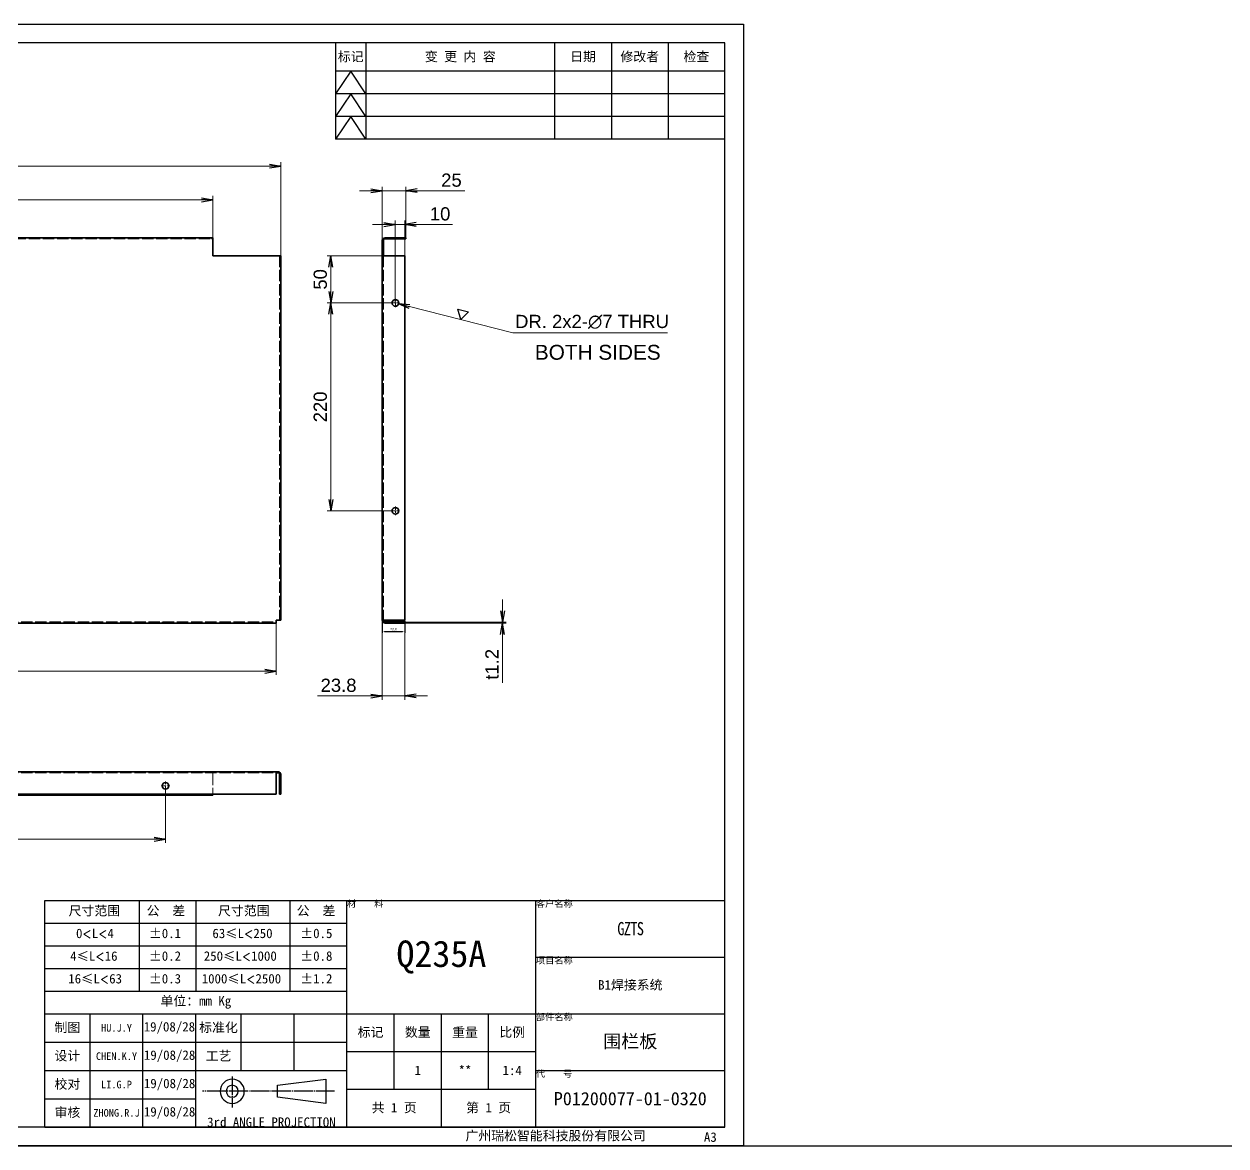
# Model space of a CAD drawing. Header units: millimetres. Extents: x -1727 to 307751, y -105919 to 6637.
# Drawn here: x 327 to 1600, y -21091 to -19903 of the extents above; entities that cross this region are included whole.
import ezdxf

# ---------------------------------------------------------------- set-up
doc = ezdxf.new("R2010")
doc.units = ezdxf.units.MM
for name, pattern in [('CENTER-HOKUTO', [23, 20, -1, 1, -1]), ('DASHDOT', [18.5, 12, -3, 0.5, -3]), ('DASHED', [15, 12, -3]), ('HIDDEN-HOKUTO', [3.8, 2.5, -1.3])]:
    doc.linetypes.add(name, pattern=pattern)
doc.layers.add('A3', color=7, linetype='Continuous', plot=False)
for name, color, linetype in [('AM_7', 2, 'CENTER-HOKUTO'), ('AM_HID', 1, 'HIDDEN-HOKUTO'), ('AM_VIS', 7, 'Continuous'), ('TITLE_FRAME', 7, 'Continuous'), ('WORD_DIM', 253, 'Continuous')]:
    doc.layers.add(name, color=color, linetype=linetype)
doc.layers.add('SOLID LINE', color=7, linetype='Continuous', lineweight=30)
doc.styles.get("Standard").update_dxf_attribs({"font": 'arial.ttf'})
doc.dimstyles.new('ISO-25', dxfattribs={"dimtxt": 2.5, "dimasz": 2.5, "dimexe": 1.25, "dimexo": 0.625, "dimtad": 1, "dimtxsty": 'Standard', "dimcen": 2.5, "dimadec": 0, "dimazin": 0, "dimtfac": 1, "dimtmove": 0, "dimatfit": 3, "dimfxl": 0, "dimarcsym": 0})
doc.dimstyles.new('STANDARD 1-4', dxfattribs={"dimscale": 4, "dimtxt": 3.5, "dimasz": 3, "dimexe": 1, "dimexo": 0, "dimgap": 1, "dimtad": 3, "dimdsep": 46, "dimtxsty": 'Standard', "dimblk1": 'OPEN', "dimblk2": 'OPEN', "dimsah": 1, "dimcen": 0, "dimclrd": 256, "dimclre": 256, "dimclrt": 3, "dimazin": 2, "dimtfac": 1, "dimtmove": 0, "dimatfit": 3, "dimldrblk": 'OPEN', "dimfxl": 0, "dimtolj": 1, "dimtzin": 0, "dimlwd": 13, "dimlwe": 13, "dimarcsym": 0})
doc.dimstyles.new('STANDARD 1-4$3', dxfattribs={"dimscale": 4, "dimtxt": 3.5, "dimasz": 3, "dimexe": 1, "dimexo": 0, "dimgap": 1, "dimtad": 3, "dimtoh": 1, "dimdsep": 46, "dimtxsty": 'Standard', "dimblk1": 'OPEN', "dimblk2": 'OPEN', "dimsah": 1, "dimcen": 0, "dimclrd": 256, "dimclre": 256, "dimclrt": 3, "dimazin": 2, "dimtfac": 1, "dimtmove": 0, "dimatfit": 3, "dimldrblk": 'OPEN', "dimfxl": 0, "dimtolj": 1, "dimtzin": 0, "dimlwd": 13, "dimlwe": 13, "dimarcsym": 0})

# ---------------------------------------------------------------- blocks, each defined once
blk = doc.blocks.new('_OPEN')
at = {"color": 0}
for p, q in [((-1, 0.17), (0, 0)), ((-1, -0.17), (0, 0)), ((0, 0), (-1, 0))]:
    blk.add_line(p, q, dxfattribs=at)
blk = doc.blocks.new('*D606')
at = {"layer": 'DEFPOINTS', "color": 0, "linetype": 'Continuous', "ltscale": 5, "transparency": 16777216}
for p in [(526.8, -20088.7), (-179.2, -20129), (526.8, -20129)]:
    blk.add_point(p, dxfattribs=at)
at = {"layer": 'WORD_DIM', "linetype": 'Continuous', "lineweight": 13, "ltscale": 5, "transparency": 16777216}
for p, q in [((-179.2, -20129), (-179.2, -20084.7)), ((-167.2, -20088.7), (514.8, -20088.7)), ((526.8, -20129), (526.8, -20084.7))]:
    blk.add_line(p, q, dxfattribs=at)
at = {"layer": 'WORD_DIM', "linetype": 'Continuous', "lineweight": 13, "ltscale": 5, "transparency": 16777216, "xscale": 12, "yscale": 12, "zscale": 12, "rotation": 180}
blk.add_blockref('_OPEN', (-179.2, -20088.7), dxfattribs=at)
at = {"layer": 'WORD_DIM', "linetype": 'Continuous', "lineweight": 13, "ltscale": 5, "transparency": 16777216, "xscale": 12, "yscale": 12, "zscale": 12}
blk.add_blockref('_OPEN', (526.8, -20088.7), dxfattribs=at)
at = {"layer": 'WORD_DIM', "color": 3, "linetype": 'Continuous', "ltscale": 5, "transparency": 16777216, "insert": (173.8, -20077.6), "char_height": 14, "attachment_point": 5}
blk.add_mtext('\\A1;706', dxfattribs=at)
blk = doc.blocks.new('*D607')
at = {"layer": 'DEFPOINTS', "color": 0, "linetype": 'Continuous', "ltscale": 5, "transparency": 16777216}
for p in [(598.8, -20053), (-251.2, -20148), (598.8, -20148)]:
    blk.add_point(p, dxfattribs=at)
at = {"layer": 'WORD_DIM', "linetype": 'Continuous', "lineweight": 13, "ltscale": 5, "transparency": 16777216}
for p, q in [((-251.2, -20148), (-251.2, -20049)), ((-239.2, -20053), (586.8, -20053)), ((598.8, -20148), (598.8, -20049))]:
    blk.add_line(p, q, dxfattribs=at)
at = {"layer": 'WORD_DIM', "linetype": 'Continuous', "lineweight": 13, "ltscale": 5, "transparency": 16777216, "xscale": 12, "yscale": 12, "zscale": 12, "rotation": 180}
blk.add_blockref('_OPEN', (-251.2, -20053), dxfattribs=at)
at = {"layer": 'WORD_DIM', "linetype": 'Continuous', "lineweight": 13, "ltscale": 5, "transparency": 16777216, "xscale": 12, "yscale": 12, "zscale": 12}
blk.add_blockref('_OPEN', (598.8, -20053), dxfattribs=at)
at = {"layer": 'WORD_DIM', "color": 3, "linetype": 'Continuous', "ltscale": 5, "transparency": 16777216, "insert": (173.8, -20041.9), "char_height": 14, "attachment_point": 5}
blk.add_mtext('\\A1;850', dxfattribs=at)
blk = doc.blocks.new('*D609')
at = {"layer": 'DEFPOINTS', "color": 0, "linetype": 'Continuous', "ltscale": 5, "transparency": 16777216}
for p in [(-246.2, -20537), (593.8, -20537), (593.8, -20587.8)]:
    blk.add_point(p, dxfattribs=at)
at = {"layer": 'WORD_DIM', "linetype": 'Continuous', "lineweight": 13, "ltscale": 5, "transparency": 16777216}
for p, q in [((-246.2, -20537), (-246.2, -20591.8)), ((593.8, -20537), (593.8, -20591.8)), ((-234.2, -20587.8), (581.8, -20587.8))]:
    blk.add_line(p, q, dxfattribs=at)
at = {"layer": 'WORD_DIM', "linetype": 'Continuous', "lineweight": 13, "ltscale": 5, "transparency": 16777216, "xscale": 12, "yscale": 12, "zscale": 12, "rotation": 180}
blk.add_blockref('_OPEN', (-246.2, -20587.8), dxfattribs=at)
at = {"layer": 'WORD_DIM', "linetype": 'Continuous', "lineweight": 13, "ltscale": 5, "transparency": 16777216, "xscale": 12, "yscale": 12, "zscale": 12}
blk.add_blockref('_OPEN', (593.8, -20587.8), dxfattribs=at)
at = {"layer": 'WORD_DIM', "color": 3, "linetype": 'Continuous', "ltscale": 5, "transparency": 16777216, "insert": (173.8, -20576.7), "char_height": 14, "attachment_point": 5}
blk.add_mtext('\\A1;840', dxfattribs=at)
blk = doc.blocks.new('*D611')
at = {"layer": 'DEFPOINTS', "color": 0, "linetype": 'Continuous', "ltscale": 5, "transparency": 16777216}
for p in [(706.3, -20079.1), (706.3, -20132), (731.3, -20129)]:
    blk.add_point(p, dxfattribs=at)
at = {"layer": 'WORD_DIM', "linetype": 'Continuous', "lineweight": 13, "ltscale": 5, "transparency": 16777216}
for p, q in [((694.3, -20079.1), (682.3, -20079.1)), ((706.3, -20132), (706.3, -20075.1)), ((706.3, -20079.1), (731.3, -20079.1)), ((731.3, -20129), (731.3, -20075.1)), ((743.3, -20079.1), (793.7, -20079.1))]:
    blk.add_line(p, q, dxfattribs=at)
at = {"layer": 'WORD_DIM', "linetype": 'Continuous', "lineweight": 13, "ltscale": 5, "transparency": 16777216, "xscale": 12, "yscale": 12, "zscale": 12}
blk.add_blockref('_OPEN', (706.3, -20079.1), dxfattribs=at)
at = {"layer": 'WORD_DIM', "linetype": 'Continuous', "lineweight": 13, "ltscale": 5, "transparency": 16777216, "xscale": 12, "yscale": 12, "zscale": 12, "rotation": 180}
blk.add_blockref('_OPEN', (731.3, -20079.1), dxfattribs=at)
at = {"layer": 'WORD_DIM', "color": 3, "linetype": 'Continuous', "ltscale": 5, "transparency": 16777216, "insert": (779.5, -20068), "char_height": 14, "attachment_point": 5}
blk.add_mtext('\\A1;25', dxfattribs=at)
blk = doc.blocks.new('*D612')
at = {"layer": 'DEFPOINTS', "color": 0, "linetype": 'Continuous', "ltscale": 5, "transparency": 16777216}
for p in [(706.3, -20531.4), (730.1, -20537), (706.3, -20614.1)]:
    blk.add_point(p, dxfattribs=at)
at = {"layer": 'WORD_DIM', "linetype": 'Continuous', "lineweight": 13, "ltscale": 5, "transparency": 16777216}
for p, q in [((706.3, -20531.4), (706.3, -20618.1)), ((730.1, -20537), (730.1, -20618.1)), ((694.3, -20614.1), (637.7, -20614.1)), ((730.1, -20614.1), (706.3, -20614.1)), ((742.1, -20614.1), (754.1, -20614.1))]:
    blk.add_line(p, q, dxfattribs=at)
at = {"layer": 'WORD_DIM', "linetype": 'Continuous', "lineweight": 13, "ltscale": 5, "transparency": 16777216, "xscale": 12, "yscale": 12, "zscale": 12}
blk.add_blockref('_OPEN', (706.3, -20614.1), dxfattribs=at)
at = {"layer": 'WORD_DIM', "linetype": 'Continuous', "lineweight": 13, "ltscale": 5, "transparency": 16777216, "xscale": 12, "yscale": 12, "zscale": 12, "rotation": 180}
blk.add_blockref('_OPEN', (730.1, -20614.1), dxfattribs=at)
at = {"layer": 'WORD_DIM', "color": 3, "linetype": 'Continuous', "ltscale": 5, "transparency": 16777216, "insert": (660, -20602.9), "char_height": 14, "attachment_point": 5}
blk.add_mtext('\\A1;23.8', dxfattribs=at)
blk = doc.blocks.new('*D613')
at = {"layer": 'DEFPOINTS', "color": 0, "linetype": 'Continuous', "ltscale": 5, "transparency": 16777216}
for p in [(730.1, -20535.8), (730.1, -20537), (833.6, -20537)]:
    blk.add_point(p, dxfattribs=at)
at = {"layer": 'WORD_DIM', "linetype": 'Continuous', "lineweight": 13, "ltscale": 5, "transparency": 16777216}
for p, q in [((833.6, -20523.8), (833.6, -20511.8)), ((730.1, -20535.8), (837.6, -20535.8)), ((730.1, -20537), (837.6, -20537)), ((833.6, -20535.8), (833.6, -20537)), ((833.6, -20549), (833.6, -20600.2))]:
    blk.add_line(p, q, dxfattribs=at)
at = {"layer": 'WORD_DIM', "linetype": 'Continuous', "lineweight": 13, "ltscale": 5, "transparency": 16777216, "xscale": 12, "yscale": 12, "zscale": 12}
for p, rotation in [((833.6, -20535.8), 270), ((833.6, -20537), 90)]:
    blk.add_blockref('_OPEN', p, dxfattribs=dict(at, rotation=rotation))
at = {"layer": 'WORD_DIM', "color": 3, "linetype": 'Continuous', "ltscale": 5, "transparency": 16777216, "insert": (822.5, -20580.6), "char_height": 14, "attachment_point": 5, "rotation": 90}
blk.add_mtext('\\A1;t1.2', dxfattribs=at)
blk = doc.blocks.new('*D614')
at = {"layer": 'DEFPOINTS', "color": 0, "linetype": 'Continuous', "ltscale": 5, "transparency": 16777216}
for p in [(707.5, -20148), (651.8, -20198), (720.1, -20198)]:
    blk.add_point(p, dxfattribs=at)
at = {"layer": 'WORD_DIM', "linetype": 'Continuous', "lineweight": 13, "ltscale": 5, "transparency": 16777216}
for p, q in [((707.5, -20148), (647.8, -20148)), ((651.8, -20160), (651.8, -20186)), ((720.1, -20198), (647.8, -20198))]:
    blk.add_line(p, q, dxfattribs=at)
at = {"layer": 'WORD_DIM', "linetype": 'Continuous', "lineweight": 13, "ltscale": 5, "transparency": 16777216, "xscale": 12, "yscale": 12, "zscale": 12}
for p, rotation in [((651.8, -20148), 90), ((651.8, -20198), 270)]:
    blk.add_blockref('_OPEN', p, dxfattribs=dict(at, rotation=rotation))
at = {"layer": 'WORD_DIM', "color": 3, "linetype": 'Continuous', "ltscale": 5, "transparency": 16777216, "insert": (640.7, -20173), "char_height": 14, "attachment_point": 5, "rotation": 90}
blk.add_mtext('\\A1;50', dxfattribs=at)
blk = doc.blocks.new('*D615')
at = {"layer": 'DEFPOINTS', "color": 0, "linetype": 'Continuous', "ltscale": 5, "transparency": 16777216}
for p in [(720.1, -20198), (651.8, -20418), (720.1, -20418)]:
    blk.add_point(p, dxfattribs=at)
at = {"layer": 'WORD_DIM', "linetype": 'Continuous', "lineweight": 13, "ltscale": 5, "transparency": 16777216}
for p, q in [((720.1, -20198), (647.8, -20198)), ((651.8, -20210), (651.8, -20406)), ((720.1, -20418), (647.8, -20418))]:
    blk.add_line(p, q, dxfattribs=at)
at = {"layer": 'WORD_DIM', "linetype": 'Continuous', "lineweight": 13, "ltscale": 5, "transparency": 16777216, "xscale": 12, "yscale": 12, "zscale": 12}
for p, rotation in [((651.8, -20198), 90), ((651.8, -20418), 270)]:
    blk.add_blockref('_OPEN', p, dxfattribs=dict(at, rotation=rotation))
at = {"layer": 'WORD_DIM', "color": 3, "linetype": 'Continuous', "ltscale": 5, "transparency": 16777216, "insert": (640.7, -20308), "char_height": 14, "attachment_point": 5, "rotation": 90}
blk.add_mtext('\\A1;220', dxfattribs=at)
blk = doc.blocks.new('*D616')
at = {"layer": 'DEFPOINTS', "color": 0, "linetype": 'Continuous', "ltscale": 5, "transparency": 16777216}
for p in [(730.1, -20114.8), (730.1, -20148), (720.1, -20198)]:
    blk.add_point(p, dxfattribs=at)
at = {"layer": 'WORD_DIM', "linetype": 'Continuous', "lineweight": 13, "ltscale": 5, "transparency": 16777216}
for p, q in [((708.1, -20114.8), (696.1, -20114.8)), ((720.1, -20198), (720.1, -20110.8)), ((720.1, -20114.8), (730.1, -20114.8)), ((730.1, -20148), (730.1, -20110.8)), ((742.1, -20114.8), (780.8, -20114.8))]:
    blk.add_line(p, q, dxfattribs=at)
at = {"layer": 'WORD_DIM', "linetype": 'Continuous', "lineweight": 13, "ltscale": 5, "transparency": 16777216, "xscale": 12, "yscale": 12, "zscale": 12}
blk.add_blockref('_OPEN', (720.1, -20114.8), dxfattribs=at)
at = {"layer": 'WORD_DIM', "linetype": 'Continuous', "lineweight": 13, "ltscale": 5, "transparency": 16777216, "xscale": 12, "yscale": 12, "zscale": 12, "rotation": 180}
blk.add_blockref('_OPEN', (730.1, -20114.8), dxfattribs=at)
at = {"layer": 'WORD_DIM', "color": 3, "linetype": 'Continuous', "ltscale": 5, "transparency": 16777216, "insert": (767.5, -20103.7), "char_height": 14, "attachment_point": 5}
blk.add_mtext('\\A1;10', dxfattribs=at)
blk = doc.blocks.new('*D617')
at = {"layer": 'DEFPOINTS', "color": 0, "linetype": 'Continuous', "ltscale": 5, "transparency": 16777216}
for p in [(716.7, -20197.1), (723.5, -20198.8)]:
    blk.add_point(p, dxfattribs=at)
at = {"layer": 'WORD_DIM', "linetype": 'Continuous', "lineweight": 13, "ltscale": 5, "transparency": 16777216}
for p, q in [((844.4, -20229.5), (735.2, -20201.8)), ((1008.4, -20229.5), (844.4, -20229.5))]:
    blk.add_line(p, q, dxfattribs=at)
at = {"layer": 'WORD_DIM', "linetype": 'Continuous', "lineweight": 13, "ltscale": 5, "transparency": 16777216, "xscale": 12, "yscale": 12, "zscale": 12, "rotation": 165.7469503115648}
blk.add_blockref('_OPEN', (723.5, -20198.8), dxfattribs=at)
at = {"layer": 'WORD_DIM', "color": 3, "linetype": 'Continuous', "ltscale": 5, "transparency": 16777216, "insert": (928.4, -20218), "char_height": 14, "attachment_point": 5}
blk.add_mtext('\\A1;DR. 2x2-∅7 THRU', dxfattribs=at)
blk = doc.blocks.new('shiage1')
at = {"layer": 'WORD_DIM', "color": 3, "linetype": 'Continuous'}
for p, q in [((0, 0), (-1.44, 2.5)), ((-1.44, 2.5), (1.44, 2.5)), ((1.44, 2.5), (0, 0))]:
    blk.add_line(p, q, dxfattribs=at)
blk = doc.blocks.new('*D619')
at = {"layer": 'DEFPOINTS', "color": 0, "linetype": 'Continuous', "ltscale": 5, "transparency": 16777216}
for p in [(76.8, -20709.3), (476.8, -20709.3), (476.8, -20765.7)]:
    blk.add_point(p, dxfattribs=at)
at = {"layer": 'WORD_DIM', "linetype": 'Continuous', "lineweight": 13, "ltscale": 5, "transparency": 16777216}
for p, q in [((76.8, -20709.3), (76.8, -20769.7)), ((476.8, -20709.3), (476.8, -20769.7)), ((88.8, -20765.7), (464.8, -20765.7))]:
    blk.add_line(p, q, dxfattribs=at)
at = {"layer": 'WORD_DIM', "linetype": 'Continuous', "lineweight": 13, "ltscale": 5, "transparency": 16777216, "xscale": 12, "yscale": 12, "zscale": 12, "rotation": 180}
blk.add_blockref('_OPEN', (76.8, -20765.7), dxfattribs=at)
at = {"layer": 'WORD_DIM', "linetype": 'Continuous', "lineweight": 13, "ltscale": 5, "transparency": 16777216, "xscale": 12, "yscale": 12, "zscale": 12}
blk.add_blockref('_OPEN', (476.8, -20765.7), dxfattribs=at)
at = {"layer": 'WORD_DIM', "color": 3, "linetype": 'Continuous', "ltscale": 5, "transparency": 16777216, "insert": (276.8, -20754.6), "char_height": 14, "attachment_point": 5}
blk.add_mtext('\\A1;400', dxfattribs=at)
blk = doc.blocks.new('*D622')
at = {"color": 0, "lineweight": -2, "transparency": 16777216}
for p, q in [((706.3, -20534.6), (706.3, -20547.1)), ((730.1, -20534.6), (730.1, -20547.1)), ((708.8, -20545.8), (727.6, -20545.8))]:
    blk.add_line(p, q, dxfattribs=at)
at = {"color": 0, "transparency": 16777216}
for points in [[(708.8, -20545.4), (708.8, -20546.3), (706.3, -20545.8)], [(727.6, -20545.4), (727.6, -20546.3), (730.1, -20545.8)]]:
    blk.add_solid(points, dxfattribs=at)
at = {"layer": 'DEFPOINTS', "color": 0, "transparency": 16777216}
for p in [(706.3, -20534), (730.1, -20534), (730.1, -20545.8)]:
    blk.add_point(p, dxfattribs=at)
at = {"color": 0, "transparency": 16777216, "insert": (718.2, -20543.7), "char_height": 2.5, "attachment_point": 5}
blk.add_mtext('23,8', dxfattribs=at)

msp = doc.modelspace()

# ---------------------------------------------------------------- linework, layer by layer
msp.add_line((-591.11251, -21090.61879), (40486.51144, -21090.61879))
at = {"layer": 'A3', "linetype": 'Continuous'}
msp.add_lwpolyline([(-591.11215, -19902.6189), (1088.88785, -19902.6189), (1088.88785, -21090.6189), (-591.11215, -21090.6189)], close=True, dxfattribs=at)
at = {"layer": 'AM_7', "linetype": 'DASHDOT', "lineweight": 13, "ltscale": 0.036014}
for p, q in [((476.79239, -20128.85357), (476.79239, -20130.29412)), ((721.34219, -20128.85357), (721.34219, -20130.29412)), ((598.91238, -20197.97357), (597.47183, -20197.97357)), ((598.91238, -20417.97357), (597.47183, -20417.97357)), ((476.79239, -20535.65362), (476.79239, -20537.09417)), ((721.34219, -20535.65362), (721.34219, -20537.09417)), ((598.91238, -20708.11371), (597.47183, -20708.11371))]:
    msp.add_line(p, q, dxfattribs=at)
at = {"layer": 'AM_7', "linetype": 'DASHDOT', "lineweight": 13, "ltscale": 0.227499}
for p, q in [((720.142, -20193.42364), (720.142, -20202.52362)), ((720.142, -20413.42364), (720.142, -20422.52362))]:
    msp.add_line(p, q, dxfattribs=at)
at = {"layer": 'AM_7', "linetype": 'DASHDOT', "lineweight": 13, "ltscale": 0.227502}
for p, q in [((724.69229, -20197.97357), (715.59219, -20197.97357)), ((724.69229, -20417.97357), (715.59219, -20417.97357)), ((476.79239, -20704.76361), (476.79239, -20713.86371)), ((481.34244, -20709.3139), (472.24234, -20709.3139))]:
    msp.add_line(p, q, dxfattribs=at)
at = {"layer": 'AM_HID', "linetype": 'DASHED', "lineweight": 13}
for p, q in [((-178.00766, -20130.17364), (525.59244, -20130.17364)), ((597.59244, -20147.97357), (597.59244, -20533.97357)), ((707.5419, -20147.97357), (707.5419, -20533.97357)), ((-246.20761, -20535.77362), (593.79239, -20535.77362)), ((-246.20761, -20695.51361), (593.79239, -20695.51361)), ((526.79239, -20696.51361), (526.79239, -20718.1142))]:
    msp.add_line(p, q, dxfattribs=at)
at = {"layer": 'AM_HID', "linetype": 'DASHED', "lineweight": 13, "ltscale": 0.030002}
for p, q in [((473.29239, -20128.97357), (473.29239, -20130.17364)), ((480.29239, -20128.97357), (480.29239, -20130.17364)), ((717.84219, -20128.97357), (717.84219, -20130.17364)), ((717.84219, -20128.97357), (717.84219, -20130.17364)), ((724.84219, -20128.97357), (724.84219, -20130.17364)), ((724.84219, -20128.97357), (724.84219, -20130.17364))]:
    msp.add_line(p, q, dxfattribs=at)
at = {"layer": 'AM_HID', "linetype": 'DASHED', "lineweight": 13, "ltscale": 0.029999}
for p, q in [((526.79239, -20130.17364), (525.59244, -20130.17364)), ((598.79239, -20194.47357), (597.59244, -20194.47357)), ((598.79239, -20201.47357), (597.59244, -20201.47357)), ((598.79239, -20414.47357), (597.59244, -20414.47357)), ((598.79239, -20421.47357), (597.59244, -20421.47357)), ((473.29239, -20535.77362), (473.29239, -20536.97357)), ((480.29239, -20535.77362), (480.29239, -20536.97357)), ((717.84219, -20535.77362), (717.84219, -20536.97357)), ((717.84219, -20535.77362), (717.84219, -20536.97357)), ((724.84219, -20535.77362), (724.84219, -20536.97357)), ((724.84219, -20535.77362), (724.84219, -20536.97357)), ((598.79239, -20704.61371), (597.59244, -20704.61371)), ((598.79239, -20704.61371), (597.59244, -20704.61371)), ((598.79239, -20711.61371), (597.59244, -20711.61371)), ((598.79239, -20711.61371), (597.59244, -20711.61371))]:
    msp.add_line(p, q, dxfattribs=at)
at = {"layer": 'AM_HID', "linetype": 'DASHED', "lineweight": 13, "ltscale": 0.029993}
msp.add_line((526.79239, -20694.3139), (526.79239, -20695.51361), dxfattribs=at)
at = {"layer": 'AM_HID', "linetype": 'DASHED', "lineweight": 13, "ltscale": 0.025}
msp.add_line((526.79239, -20696.51361), (526.79239, -20695.51361), dxfattribs=at)
at = {"layer": 'AM_VIS', "linetype": 'Continuous'}
for p, q in [((1068.88785, -19922.6189), (-491.11215, -19922.6189)), ((1068.88785, -21070.6189), (1068.88785, -19922.6189)), ((1068.88785, -21070.6189), (-491.11215, -21070.6189))]:
    msp.add_line(p, q, dxfattribs=at)
at = {"layer": 'AM_VIS', "lineweight": 35}
for p, q in [((-179.20761, -20128.97357), (526.79239, -20128.97357)), ((708.5419, -20130.17364), (731.34219, -20130.17364)), ((731.34219, -20128.97357), (709.34219, -20128.97357)), ((595.79239, -20147.97357), (526.79239, -20147.97357)), ((598.79239, -20147.97357), (598.79239, -20533.97357)), ((706.34219, -20147.97357), (706.34219, -20533.97357)), ((730.142, -20147.97357), (709.34219, -20147.97357)), ((730.142, -20147.97357), (730.142, -20533.97357)), ((-246.20761, -20536.97357), (593.79239, -20536.97357)), ((730.142, -20535.77362), (708.5419, -20535.77362)), ((709.34219, -20533.97357), (730.142, -20533.97357)), ((709.34219, -20536.97357), (730.142, -20536.97357)), ((-246.20761, -20694.3139), (593.79239, -20694.3139)), ((593.79239, -20697.3139), (593.79239, -20718.11371)), ((597.59244, -20718.11371), (597.59244, -20696.51361)), ((598.79239, -20697.3139), (598.79239, -20718.11371)), ((593.79239, -20718.11371), (-246.20761, -20718.11371)), ((-179.20761, -20719.3139), (526.79239, -20719.3139))]:
    msp.add_line(p, q, dxfattribs=at)
at = {"layer": 'AM_VIS', "lineweight": 35, "ltscale": 0.075}
for p, q in [((526.79239, -20131.97357), (526.79239, -20128.97357)), ((595.79239, -20147.97357), (598.79239, -20147.97357)), ((706.34219, -20147.97357), (709.34219, -20147.97357)), ((593.79239, -20536.97357), (593.79239, -20533.97357)), ((598.79239, -20533.97357), (595.79239, -20533.97357)), ((709.34219, -20533.97357), (706.34219, -20533.97357)), ((593.79239, -20697.3139), (593.79239, -20694.3139))]:
    msp.add_line(p, q, dxfattribs=at)
at = {"layer": 'AM_VIS', "lineweight": 35, "ltscale": 0.4}
for p, q in [((526.79239, -20131.97357), (526.79239, -20147.97357)), ((706.34219, -20131.97357), (706.34219, -20147.97357))]:
    msp.add_line(p, q, dxfattribs=at)
at = {"layer": 'AM_VIS', "lineweight": 35, "ltscale": 0.144998}
msp.add_line((707.5419, -20136.97357), (707.5419, -20131.17364), dxfattribs=at)
at = {"layer": 'AM_VIS', "lineweight": 35, "ltscale": 0.030002}
msp.add_line((731.34219, -20128.97357), (731.34219, -20130.17364), dxfattribs=at)
at = {"layer": 'AM_VIS', "lineweight": 35, "ltscale": 0.275}
msp.add_line((707.5419, -20136.97357), (707.5419, -20147.97357), dxfattribs=at)
at = {"layer": 'AM_VIS', "lineweight": 35, "ltscale": 0.05}
for p, q in [((593.79239, -20533.97357), (595.79239, -20533.97357)), ((593.79239, -20694.3139), (595.79239, -20694.3139))]:
    msp.add_line(p, q, dxfattribs=at)
at = {"layer": 'AM_VIS', "lineweight": 35, "ltscale": 0.020001}
msp.add_line((707.5419, -20533.97357), (707.5419, -20534.77362), dxfattribs=at)
at = {"layer": 'AM_VIS', "lineweight": 35, "ltscale": 0.029999}
for p, q in [((730.142, -20535.77362), (730.142, -20536.97357)), ((597.59244, -20718.11371), (598.79239, -20718.11371))]:
    msp.add_line(p, q, dxfattribs=at)
at = {"layer": 'AM_VIS', "lineweight": 35, "ltscale": 0.070001}
msp.add_line((593.79239, -20695.51361), (596.59244, -20695.51361), dxfattribs=at)
at = {"layer": 'AM_VIS', "lineweight": 35, "ltscale": 0.029993}
msp.add_line((526.79239, -20718.1142), (526.79239, -20719.3139), dxfattribs=at)
at = {"layer": 'AM_VIS', "lineweight": 35}
for centre in [(720.142, -20197.97357), (720.142, -20417.97357), (476.79239, -20709.3139)]:
    msp.add_circle(centre, 3.5, dxfattribs=at)
for centre, radius, start, end in [((709.34219, -20131.97357), 3, 90.0000025, 180.00000501), ((708.5419, -20131.17364), 1, 90.0000025, 179.99999499), ((709.34219, -20533.97357), 3, 180.00000501, 269.9999975), ((708.5419, -20534.77362), 1, 180.00000501, 269.9999975), ((595.79239, -20697.3139), 3, 0, 90.0000025), ((596.59244, -20696.51361), 1, 0, 90.0000025)]:
    msp.add_arc(centre, radius, start, end, dxfattribs=at)
at = {"layer": 'TITLE_FRAME', "linetype": 'Continuous'}
for p, q in [((656.88785, -19922.6189), (656.88785, -20024.6189)), ((688.88785, -19922.6189), (688.88785, -20024.6189)), ((888.88785, -20024.6189), (888.88785, -19922.6189)), ((948.88785, -19922.6189), (948.88785, -20024.6189)), ((1008.88785, -19922.6189), (1008.88785, -20024.6189)), ((1068.88785, -20024.6189), (1068.88785, -19922.6189)), ((1068.88785, -19952.6189), (656.88785, -19952.6189)), ((672.88785, -19952.6189), (656.88785, -19976.6189)), ((688.88785, -19976.6189), (672.88785, -19952.6189)), ((1068.88785, -19976.6189), (656.88785, -19976.6189)), ((672.88785, -19976.6189), (656.88785, -20000.6189)), ((688.88785, -20000.6189), (672.88785, -19976.6189)), ((1068.88785, -20000.6189), (656.88785, -20000.6189)), ((672.88785, -20000.6189), (656.88785, -20024.6189)), ((688.88785, -20024.6189), (672.88785, -20000.6189)), ((1068.88785, -20024.6189), (656.88785, -20024.6189)), ((348.88785, -20830.6189), (1068.88785, -20830.6189)), ((348.88785, -21070.6189), (348.88785, -20830.6189)), ((448.88785, -20830.6189), (448.88785, -20926.6189)), ((508.88785, -20830.6189), (508.88785, -20926.6189)), ((608.88785, -20926.6189), (608.88785, -20830.6189)), ((668.88785, -21070.6189), (668.88785, -20830.6189)), ((868.88785, -21070.6189), (868.88785, -20830.6189)), ((1068.88785, -21070.6189), (1068.88785, -20830.6189)), ((348.88785, -20854.6189), (668.88785, -20854.6189)), ((348.88785, -20878.6189), (668.88785, -20878.6189)), ((868.88785, -20890.6189), (1068.88785, -20890.6189)), ((348.88785, -20902.6189), (668.88785, -20902.6189)), ((348.88785, -20926.6189), (668.88785, -20926.6189)), ((348.88785, -20950.6189), (1068.88785, -20950.6189)), ((396.88785, -21070.6189), (396.88785, -20950.6189)), ((452.88785, -21070.6189), (452.88785, -20950.6189)), ((508.88785, -21070.6189), (508.88785, -20950.6189)), ((556.88785, -21010.6189), (556.88785, -20950.6189)), ((612.88785, -21010.6189), (612.88785, -20950.6189)), ((718.88785, -21030.6189), (718.88785, -20950.6189)), ((768.88785, -21070.6189), (768.88785, -20950.6189)), ((818.88785, -21030.6189), (818.88785, -20950.6189)), ((348.88785, -20980.6189), (668.88785, -20980.6189)), ((668.88785, -20990.6189), (868.88785, -20990.6189)), ((348.88785, -21010.6189), (668.88785, -21010.6189)), ((868.88785, -21010.6189), (1068.88785, -21010.6189)), ((668.88785, -21030.6189), (868.88785, -21030.6189)), ((348.88785, -21040.6189), (508.88785, -21040.6189)), ((348.88785, -21070.6189), (1068.88785, -21070.6189)), ((348.88785, -21070.6189), (1068.88785, -21070.6189))]:
    msp.add_line(p, q, dxfattribs=at)
at = {"layer": 'TITLE_FRAME', "color": 2, "linetype": 'CENTER-HOKUTO'}
for p, q in [((547.42579, -21016.94522), (547.42579, -21050.02042)), ((655.84819, -21032.68922), (515.81619, -21032.68922))]:
    msp.add_line(p, q, dxfattribs=at)
at = {"layer": 'TITLE_FRAME', "color": 3, "linetype": 'Continuous'}
for p, q in [((595.42579, -21026.28922), (646.62579, -21019.88922)), ((646.62579, -21019.88922), (646.62579, -21045.48922)), ((595.42579, -21039.08922), (595.42579, -21026.28922)), ((646.62579, -21045.48922), (595.42579, -21039.08922))]:
    msp.add_line(p, q, dxfattribs=at)
for radius in [12.8, 6.4]:
    msp.add_arc((547.42579, -21032.68922), radius, 0, 359.98938268, dxfattribs=at)

# ---------------------------------------------------------------- block references
at = {"layer": 'WORD_DIM', "color": 3, "linetype": 'Continuous', "ltscale": 5, "xscale": 3.999999999993841, "yscale": 4, "zscale": 4, "rotation": 345.7469503115227}
msp.add_blockref('shiage1', (789.49689, -20215.5914), dxfattribs=at)

# ---------------------------------------------------------------- texts
at = {"layer": 'SOLID LINE', "ltscale": 0.5}
for s, insert, char_height, width, attachment_point in [('\\pt60;{\\fSimHei|b0|i0|c134|p2;\\C3;标记}', (672.88785, -19937.6189), 10, 32, 5), ('\\pt60;{\\fSimHei|b0|i0|c134|p2;\\C3;变 更 内 容}', (788.88785, -19937.6189), 10, 200, 5), ('\\pt60;{\\fSimHei|b0|i0|c134|p2;\\C3;日期}', (918.88785, -19937.6189), 10, 60, 5), ('\\pt60;{\\fSimHei|b0|i0|c134|p2;\\C3;修改者}', (978.88785, -19937.6189), 10, 60, 5), ('\\pt60;{\\fSimHei|b0|i0|c134|p2;\\C3;检查}', (1038.88785, -19937.6189), 10, 60, 5), ('{\\fSimHei|b0|i0|c134|p2;\\C3;材    料}', (668.88785, -20830.6189), 7, 200, 1), ('\\pt42;{\\fSimHei|b0|i0|c134|p2;\\C3;客户名称}', (868.88785, -20830.6189), 7, 200, 1), ('\\pt60;{\\fSimHei|b0|i0|c134|p2;\\C3;尺寸范围}', (374.1677, -20836.50315), 10, 181.2060754, 1), ('\\pt60;{\\fSimHei|b0|i0|c134|p2;\\C3;公  差}', (456.78266, -20836.50315), 10, 181.2060754, 1), ('\\pt60;{\\fSimHei|b0|i0|c134|p2;\\C3;尺寸范围}', (532.35751, -20836.50315), 10, 181.2060754, 1), ('\\pt60;{\\fSimHei|b0|i0|c134|p2;\\C3;公  差}', (615.71209, -20836.50315), 10, 181.2060754, 1), ('{\\fSimHei|b0|i0|c134|p2;\\W0.8;\\T0.9;\\C3;GZTS}', (968.88785, -20860.6189), 14, 200, 5), ('\\pt60;{\\fSimHei|b0|i0|c134|p2;\\C3;0\\Fromans,bigfont|c134;\\H0.9583x;<\\fSimHei|b0|i0|c134|p2;\\H1.044x;L\\Fromans,bigfont|c134;\\H0.9583x;<\\fSimHei|b0|i0|c134|p2;\\H1.044x;4}', (382.00998, -20860.50315), 10, 181.2060754, 1), ('\\pt60;{\\fSimHei|b0|i0|c134|p2;\\C3;%%P0.1}', (459.21721, -20860.50315), 10, 181.2060754, 1), ('\\pt60;{\\fSimHei|b0|i0|c134|p2;\\C3;63\\H0.9583x;≤\\H1.044x;L\\Fromans,bigfont|c134;\\H0.9579x;<\\fSimHei|b0|i0|c134|p2;\\H1.044x;250}', (526.42257, -20860.50315), 10, 181.2060754, 1), ('\\pt60;{\\fSimHei|b0|i0|c134|p2;\\C3;%%P0.5}', (619.49852, -20860.50315), 10, 181.2060754, 1), ('\\pt60;{\\fSimHei|b0|i0|c134|p2;\\C3;%%P0.2}', (459.21721, -20884.50315), 10, 181.2060754, 1), ('\\pt60;{\\fSimHei|b0|i0|c134|p2;\\C3;%%P0.8}', (619.49852, -20884.50315), 10, 181.2060754, 1), ('\\pt168;{\\fSimHei|b0|i0|c134|p2;\\C3;Q235A}', (768.88785, -20890.6189), 28, 200, 5), ('\\pt60;{\\fSimHei|b0|i0|c134|p2;\\C3;4\\H0.9583x;≤\\H1.043x;L\\Fromans,bigfont|c134;\\H0.9588x;<\\fSimHei|b0|i0|c134|p2;\\H1.043x;16}', (375.87391, -20884.50315), 10, 181.2060754, 1), ('\\pt60;{\\fSimHei|b0|i0|c134|p2;\\C3;250\\H0.9583x;≤\\H1.044x;L\\Fromans,bigfont|c134;\\H0.9579x;<\\fSimHei|b0|i0|c134|p2;\\H1.044x;1000}', (517.29201, -20884.50315), 10, 181.2060754, 1), ('\\pt42;{\\fSimHei|b0|i0|c134|p2;\\C3;项目名称}', (868.88785, -20890.6189), 7, 200, 1), ('\\pt60;{\\fSimHei|b0|i0|c134|p2;\\C3;16\\H0.9583x;≤\\H1.044x;L\\Fromans,bigfont|c134;\\H0.9579x;<\\fSimHei|b0|i0|c134|p2;\\H1.044x;63}', (373.81371, -20908.50315), 10, 181.2060754, 1), ('\\pt60;{\\fSimHei|b0|i0|c134|p2;\\C3;%%P0.3}', (459.21721, -20908.50315), 10, 181.2060754, 1), ('\\pt60;{\\fSimHei|b0|i0|c134|p2;\\C3;%%P1.2}', (619.49852, -20908.50315), 10, 181.2060754, 1), ('{\\fSimHei|b0|i0|c134|p2;\\C3;B1焊接系统}', (968.88785, -20920.6189), 10, 200, 5), ('\\pt60;{\\fSimHei|b0|i0|c134|p2;\\C3;单位：mm Kg}', (508.88785, -20938.6189), 10, 320, 5), ('\\pt60;{\\fSimHei|b0|i0|c134|p2;\\C3;制图}', (372.88785, -20965.6189), 10, 48, 5), ('\\pt480;{\\fSimHei|b0|i0|c134|p2;\\C3;19/08/28}', (480.88785, -20965.6189), 10, 56, 5), ('\\pt60;{\\fSimHei|b0|i0|c134|p2;\\C3;标准化}', (532.88785, -20965.6189), 10, 48, 5), ('\\pt42;{\\fSimHei|b0|i0|c134|p2;\\C3;部件名称}', (868.88785, -20950.6189), 7, 200, 1), ('\\pt288;{\\fSimHei|b0|i0|c134|p2;\\H0.8x;\\C3;HU.J.Y}', (424.88785, -20965.6189), 10, 56, 5), ('\\pt60;{\\fSimHei|b0|i0|c134|p2;\\C3;标记}', (693.88785, -20970.6189), 10, 50, 5), ('\\pt60;{\\fSimHei|b0|i0|c134|p2;\\C3;数量}', (743.88785, -20970.6189), 10, 50, 5), ('\\pt60;{\\fSimHei|b0|i0|c134|p2;\\C3;重量}', (793.88785, -20970.6189), 10, 50, 5), ('\\pt60;{\\fSimHei|b0|i0|c134|p2;\\C3;比例}', (843.88785, -20970.6189), 10, 50, 5), ('{\\fSimHei|b0|i0|c134|p2;\\C3;围栏板}', (968.88785, -20980.6189), 14, 200, 5), ('\\pt60;{\\fSimHei|b0|i0|c134|p2;\\C3;设计}', (372.88785, -20995.6189), 10, 48, 5), ('\\pt2304;{\\fSimHei|b0|i0|c134|p2;\\H0.8x;\\C3;CHEN.K.Y}', (424.88785, -20995.6189), 10, 56, 5), ('\\pt480;{\\fSimHei|b0|i0|c134|p2;\\C3;19/08/28}', (481.09039, -20995.6189), 10, 55.5949143, 5), ('\\pt60;{\\fSimHei|b0|i0|c134|p2;\\C3;工艺}', (532.88785, -20995.6189), 10, 48, 5), ('\\pt15;{\\fSimHei|b0|i0|c134|p2;\\C3;1}', (743.88785, -21010.6189), 10, 50, 5), ('\\pt60;{\\fSimHei|b0|i0|c134|p2;\\C3;**}', (793.88785, -21010.6189), 10, 50, 5), ('\\pt60;{\\fSimHei|b0|i0|c134|p2;\\C3;1:4}', (843.88785, -21010.6189), 10, 50, 5), ('\\pt42;{\\fSimHei|b0|i0|c134|p2;\\C3;代    号}', (868.88785, -21010.6189), 7, 200, 1), ('\\pt60;{\\fSimHei|b0|i0|c134|p2;\\C3;校对}', (372.88785, -21025.6189), 10, 48, 5), ('\\pt288;{\\fSimHei|b0|i0|c134|p2;\\H0.8x;\\C3;LI.G.P}', (424.88785, -21025.6189), 10, 56, 5), ('\\pt480;{\\fSimHei|b0|i0|c134|p2;\\C3;19/08/28}', (481.09039, -21025.6189), 10, 55.5949143, 5), ('{\\fSimHei|b0|i0|c134|p2;\\C3;P01200077-01-0320}', (968.88785, -21040.6189), 14, 200, 5), ('\\pt60;{\\fSimHei|b0|i0|c134|p2;\\C3;审核}', (372.88785, -21055.6189), 10, 48, 5), ('\\pt480;{\\fSimHei|b0|i0|c134|p2;\\C3;19/08/28}', (481.09039, -21055.6189), 10, 55.5949143, 5), ('\\pt60;{\\fSimHei|b0|i0|c134|p2;\\C3;共 1 页}', (718.88785, -21050.6189), 10, 100, 5), ('\\pt60;{\\fSimHei|b0|i0|c134|p2;\\C3;第 1 页}', (818.88785, -21050.6189), 10, 100, 5), ('\\pt288;{\\fSimHei|b0|i0|c134|p2;\\H0.8x;\\C3;ZHONG.R.J}', (424.88785, -21055.6189), 10, 56, 5), ('{\\fSimHei|b0|i0|c134|p2;\\C3;3rd ANGLE PROJECTION}', (588.88785, -21070.6189), 10, 160, 8), ('\\pt60;{\\fSimHei|b0|i0|c134|p2;\\C3;广州瑞松智能科技股份有限公司}', (794.3623, -21074.76081), 10, 314.2472326, 1), ('\\pt60;{\\fSimHei|b0|i0|c134|p2;\\C3;A3}', (1046.84333, -21076.20852), 10, 314.2472326, 1)]:
    msp.add_mtext(s, dxfattribs=dict(at, insert=insert, char_height=char_height, width=width, attachment_point=attachment_point))
at = {"layer": 'SOLID LINE', "ltscale": 0.5, "insert": (515.09722, -20908.50315), "char_height": 10, "width": 181.2060754, "attachment_point": 1, "line_spacing_factor": 0.72}
msp.add_mtext('\\pt60;{\\fSimHei|b0|i0|c134|p2;\\C3;1000\\H0.9583x;≤\\H1.044x;L\\Fromans,bigfont|c134;\\H0.9579x;<\\fSimHei|b0|i0|c134|p2;\\H1.044x;2500}', dxfattribs=at)
at = {"layer": 'WORD_DIM', "color": 3, "linetype": 'Continuous', "insert": (867.82255, -20258.30121), "char_height": 15.75, "attachment_point": 7}
msp.add_mtext('BOTH SIDES', dxfattribs=at)

# ---------------------------------------------------------------- dimensions: what is measured, and where the dimension line sits
dim = msp.add_linear_dim(base=(730.142, -20545.84776), p1=(706.34219, -20533.97357), p2=(730.142, -20533.97357), dimstyle='ISO-25', override={"dimarcsym": 2})
dim.commit()
dim.dimension.update_dxf_attribs({"geometry": '*D622', "text_midpoint": (718.2421, -20543.72037)})
at = {"layer": 'WORD_DIM', "color": 3, "linetype": 'Continuous', "ltscale": 5}
for base, p1, p2, picture, middle in [((598.79236, -20053.04088), (-251.20761, -20147.97357), (598.79236, -20147.97357), '*D607', (173.79237, -20041.89286)), ((526.79239, -20088.71505), (-179.20761, -20128.97341), (526.79239, -20128.97341), '*D606', (173.79239, -20077.56703)), ((730.142, -20114.83251), (720.142, -20197.97363), (730.142, -20147.97332), '*D616', (767.48647, -20103.68449)), ((593.79236, -20587.82517), (-246.20755, -20536.97341), (593.79236, -20536.97341), '*D609', (173.7924, -20576.67715)), ((706.34219, -20614.08254), (730.142, -20536.97357), (706.34219, -20531.35903), '*D612', (660.02569, -20602.92974))]:
    dim = msp.add_linear_dim(base=base, p1=p1, p2=p2, dimstyle='STANDARD 1-4', dxfattribs=at)
    dim.commit()
    dim.dimension.update_dxf_attribs({"geometry": picture, "text_midpoint": middle})
dim = msp.add_linear_dim(base=(706.34219, -20079.14203), p1=(731.34219, -20128.97357), p2=(706.34219, -20131.97357), dimstyle='STANDARD 1-4', dxfattribs=at)
dim.commit()
dim.dimension.update_dxf_attribs({"geometry": '*D611', "text_midpoint": (779.47533, -20079.14203), "dimtype": 160})
for base, p1, p2, picture, middle in [((651.818, -20197.97363), (707.5419, -20147.97357), (720.142, -20197.97363), '*D614', (640.66998, -20172.9736)), ((651.818, -20417.97357), (720.142, -20197.97363), (720.14175, -20417.97357), '*D615', (640.66998, -20307.9736))]:
    dim = msp.add_linear_dim(base=base, p1=p1, p2=p2, angle=90, dimstyle='STANDARD 1-4', dxfattribs=at)
    dim.commit()
    dim.dimension.update_dxf_attribs({"geometry": picture, "text_midpoint": middle})
at = {"layer": 'WORD_DIM', "linetype": 'Continuous', "ltscale": 5}
dim = msp.add_diameter_dim_2p(p1=(716.74974, -20197.11185), p2=(723.53426, -20198.83528), text='DR. 2x2-<> THRU', dimstyle='STANDARD 1-4$3', override={"dimtofl": 0}, dxfattribs=at)
dim.commit()
dim.dimension.update_dxf_attribs({"geometry": '*D617', "text_midpoint": (844.4382, -20229.54782), "dimtype": 163})
at = {"layer": 'WORD_DIM', "color": 3, "linetype": 'Continuous', "ltscale": 5}
dim = msp.add_linear_dim(base=(833.57301, -20536.97357), p1=(730.142, -20535.77349), p2=(730.142, -20536.97357), angle=90, text='t<>', dimstyle='STANDARD 1-4', dxfattribs=at)
dim.commit()
dim.dimension.update_dxf_attribs({"geometry": '*D613', "text_midpoint": (822.47752, -20580.59703)})
at = {"layer": 'WORD_DIM', "linetype": 'Continuous', "ltscale": 5}
dim = msp.add_linear_dim(base=(476.79239, -20765.71671), p1=(76.79239, -20709.31366), p2=(476.79239, -20709.3139), dimstyle='STANDARD 1-4', override={"dimtmove": 1}, dxfattribs=at)
dim.commit()
dim.dimension.update_dxf_attribs({"geometry": '*D619', "text_midpoint": (276.79239, -20754.56869)})

doc.saveas('drawing.dxf')
